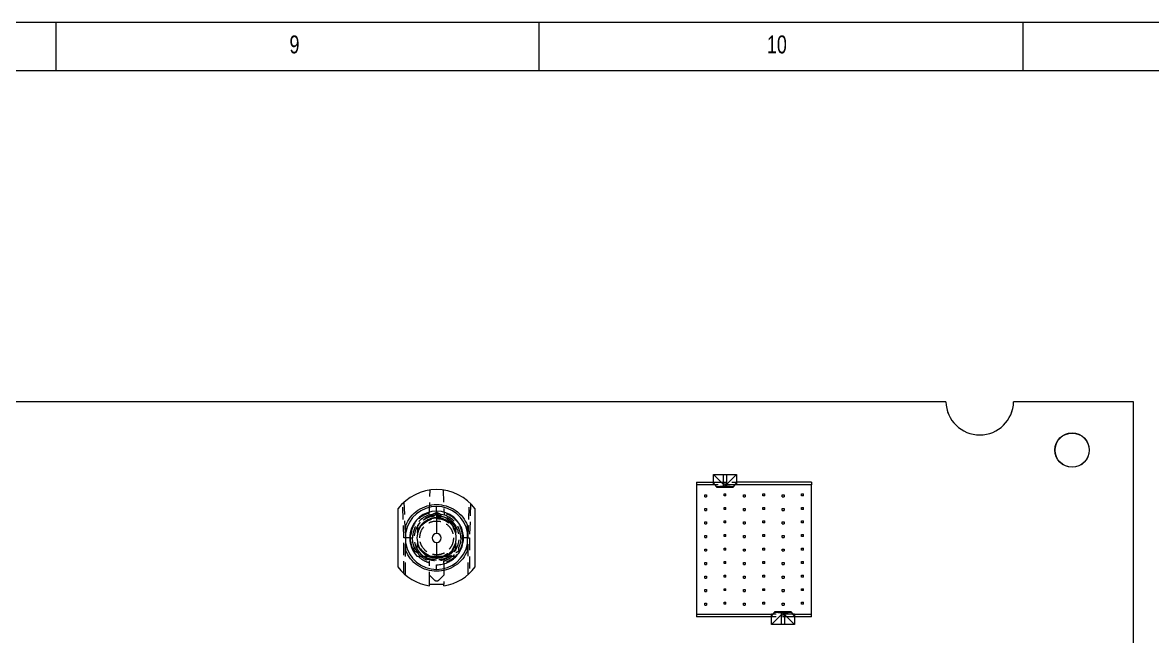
# Model space of a CAD drawing. Header units: millimetres. Extents: x -17 to 589, y 5 to 415.
# Drawn here: x 393.6 to 510.4, y 351.5 to 415 of the extents above; entities that cross this region are included whole.
import ezdxf

# ---------------------------------------------------------------- set-up
doc = ezdxf.new("R2010")
doc.units = ezdxf.units.MM
doc.linetypes.add('HIDDEN', pattern=[1.905, 1.27, -0.635])
doc.styles.add('SLDTEXTSTYLE0', font='TXT', dxfattribs={"width": 0.75})

# ---------------------------------------------------------------- blocks, each defined once
blk = doc.blocks.new('d')
at = {"color": 5, "lineweight": 15}
for p, q in [((1098.2, 330.33), (983.2, 330.33)), ((1117.6, 330.33), (1105.2, 330.33)), ((1117.6, 223.9), (1117.6, 330.33))]:
    blk.add_line(p, q, dxfattribs=at)
blk.add_circle((1111.25, 325.33), 1.77, dxfattribs=at)
blk.add_arc((1101.7, 330.4), 3.5, 181.146, 358.854, dxfattribs=at)

msp = doc.modelspace()

# ---------------------------------------------------------------- linework, layer by layer
at = {"color": 7, "linetype": 'Continuous', "lineweight": 0}
for p, q in [((589, 415), (5, 415)), ((397, 415), (397, 410)), ((447, 410), (447, 415)), ((497, 415), (497, 410)), ((584, 410), (10, 410))]:
    msp.add_line(p, q, dxfattribs=at)
at = {"color": 7, "linetype": 'Continuous', "lineweight": 15}
for p, q in [((489.0576, 375.7939), (374.0562, 375.7939)), ((508.4569, 375.7939), (496.0562, 375.7939)), ((508.4569, 269.3639), (508.4569, 375.7939)), ((465.0119, 367.4139), (465.0119, 368.2639)), ((465.0119, 368.2639), (466.0119, 367.2639)), ((465.0119, 368.2639), (466.0119, 368.2639)), ((466.0119, 368.2639), (466.4119, 368.2639)), ((466.0119, 368.2639), (466.0119, 367.2639)), ((466.4119, 367.2639), (467.4119, 368.2639)), ((466.4119, 367.2639), (466.4119, 368.2639)), ((466.4119, 368.2639), (467.4119, 368.2639)), ((467.4119, 368.2639), (467.4119, 367.4139)), ((463.2619, 367.4639), (465.0119, 367.4639)), ((463.2619, 367.4639), (463.2619, 367.2139)), ((465.0119, 367.2139), (463.2619, 367.2139)), ((463.2619, 367.2139), (463.2619, 353.8139)), ((465.3166, 367.0331), (465.0119, 367.4139)), ((465.0119, 367.2139), (465.0119, 367.4139)), ((465.3166, 367.0331), (466.0119, 367.0939)), ((465.4119, 366.9139), (465.3166, 367.0331)), ((467.0119, 366.9139), (465.4119, 366.9139)), ((466.0119, 367.2639), (466.0119, 367.0939)), ((466.4119, 367.2639), (466.0119, 367.2639)), ((466.0119, 367.0939), (466.4119, 367.0939)), ((466.4119, 367.0939), (466.4119, 367.2639)), ((466.4119, 367.0939), (467.1073, 367.0331)), ((467.1073, 367.0331), (467.0119, 366.9139)), ((467.1073, 367.0331), (467.4119, 367.4139)), ((475.1619, 367.4639), (467.4119, 367.4639)), ((467.4119, 367.4139), (467.4119, 367.2139)), ((475.1619, 367.2139), (467.4119, 367.2139)), ((475.1619, 367.4639), (475.1619, 367.2139)), ((475.1619, 353.8139), (475.1619, 367.2139)), ((432.3869, 364.7139), (432.3869, 358.7139)), ((436.3869, 364.4889), (436.3869, 364.9639)), ((440.3869, 358.7139), (440.3869, 364.7139)), ((436.3869, 364.4889), (436.3869, 362.1787)), ((436.3869, 361.2491), (436.3869, 359.8389)), ((436.3869, 358.4639), (436.3869, 358.9389)), ((435.6369, 356.9389), (437.1369, 356.9389)), ((435.6369, 356.7705), (435.6369, 356.9389)), ((437.1369, 356.7705), (437.1369, 356.9389)), ((471.3166, 353.9947), (471.4119, 354.1139)), ((471.4119, 354.1139), (473.0119, 354.1139)), ((473.0119, 354.1139), (473.1073, 353.9947)), ((463.2619, 353.8139), (471.0119, 353.8139)), ((463.2619, 353.8139), (463.2619, 353.5639)), ((471.0119, 353.5639), (463.2619, 353.5639)), ((471.0119, 353.6139), (471.3166, 353.9947)), ((471.0119, 353.6139), (471.0119, 353.8139)), ((472.0119, 353.7639), (471.0119, 352.7639)), ((471.0119, 352.7639), (471.0119, 353.6139)), ((472.0119, 353.9339), (471.3166, 353.9947)), ((472.0119, 353.9339), (472.0119, 353.7639)), ((472.4119, 353.9339), (472.0119, 353.9339)), ((472.0119, 353.7639), (472.4119, 353.7639)), ((472.0119, 353.7639), (472.0119, 352.7639)), ((473.1073, 353.9947), (472.4119, 353.9339)), ((472.4119, 353.7639), (472.4119, 353.9339)), ((473.4119, 352.7639), (472.4119, 353.7639)), ((472.4119, 352.7639), (472.4119, 353.7639)), ((473.4119, 353.6139), (473.1073, 353.9947)), ((473.4119, 353.8139), (475.1619, 353.8139)), ((473.4119, 353.8139), (473.4119, 353.6139)), ((473.4119, 353.6139), (473.4119, 352.7639)), ((475.1619, 353.5639), (473.4119, 353.5639)), ((475.1619, 353.5639), (475.1619, 353.8139)), ((472.0119, 352.7639), (471.0119, 352.7639)), ((472.4119, 352.7639), (472.0119, 352.7639)), ((473.4119, 352.7639), (472.4119, 352.7639))]:
    msp.add_line(p, q, dxfattribs=at)
at = {"color": 7, "linetype": 'HIDDEN', "lineweight": 0}
for p, q in [((465.0119, 367.4639), (467.4119, 367.4639)), ((467.4119, 367.2139), (465.0119, 367.2139)), ((435.622, 364.094), (435.7119, 366.6681)), ((437.0619, 366.6681), (437.1518, 364.094)), ((464.1119, 365.9639), (464.1119, 366.1639)), ((464.1119, 366.1639), (464.3119, 366.1639)), ((464.1119, 365.9639), (464.3119, 365.9639)), ((464.3119, 366.1639), (464.3119, 365.9639)), ((466.1119, 366.2639), (466.3119, 366.2639)), ((466.1119, 366.0639), (466.1119, 366.2639)), ((466.3119, 366.0639), (466.1119, 366.0639)), ((466.3119, 366.0639), (466.3119, 366.2639)), ((468.1119, 365.9639), (468.1119, 366.1639)), ((468.1119, 366.1639), (468.3119, 366.1639)), ((468.1119, 365.9639), (468.3119, 365.9639)), ((468.3119, 366.1639), (468.3119, 365.9639)), ((470.1119, 366.0639), (470.1119, 366.2639)), ((470.1119, 366.2639), (470.3119, 366.2639)), ((470.3119, 366.0639), (470.1119, 366.0639)), ((470.3119, 366.0639), (470.3119, 366.2639)), ((472.1119, 365.9639), (472.1119, 366.1639)), ((472.1119, 366.1639), (472.3119, 366.1639)), ((472.1119, 365.9639), (472.3119, 365.9639)), ((472.3119, 366.1639), (472.3119, 365.9639)), ((474.1119, 366.0639), (474.1119, 366.2639)), ((474.1119, 366.2639), (474.3119, 366.2639)), ((474.3119, 366.0639), (474.1119, 366.0639)), ((474.3119, 366.0639), (474.3119, 366.2639)), ((432.9925, 361.7139), (432.8684, 365.2664)), ((433.0082, 365.3996), (433.1369, 361.7139)), ((439.6369, 361.7139), (439.7656, 365.3996)), ((439.9054, 365.2664), (439.7814, 361.7139)), ((464.1119, 364.5639), (464.1119, 364.7639)), ((464.1119, 364.7639), (464.3119, 364.7639)), ((464.1119, 364.5639), (464.3119, 364.5639)), ((464.3119, 364.7639), (464.3119, 364.5639)), ((466.1119, 364.6639), (466.1119, 364.8639)), ((466.1119, 364.8639), (466.3119, 364.8639)), ((466.3119, 364.6639), (466.1119, 364.6639)), ((466.3119, 364.6639), (466.3119, 364.8639)), ((468.1119, 364.7639), (468.3119, 364.7639)), ((468.1119, 364.5639), (468.1119, 364.7639)), ((468.1119, 364.5639), (468.3119, 364.5639)), ((468.3119, 364.7639), (468.3119, 364.5639)), ((470.1119, 364.8639), (470.3119, 364.8639)), ((470.1119, 364.6639), (470.1119, 364.8639)), ((470.3119, 364.6639), (470.1119, 364.6639)), ((470.3119, 364.6639), (470.3119, 364.8639)), ((472.1119, 364.5639), (472.1119, 364.7639)), ((472.1119, 364.7639), (472.3119, 364.7639)), ((472.1119, 364.5639), (472.3119, 364.5639)), ((472.3119, 364.7639), (472.3119, 364.5639)), ((474.1119, 364.6639), (474.1119, 364.8639)), ((474.1119, 364.8639), (474.3119, 364.8639)), ((474.3119, 364.6639), (474.1119, 364.6639)), ((474.3119, 364.6639), (474.3119, 364.8639)), ((435.622, 364.094), (436.0641, 364.193)), ((436.0641, 364.193), (436.3369, 364.3505)), ((436.7098, 364.193), (436.0641, 364.193)), ((436.3869, 364.0639), (436.1642, 364.036)), ((436.876, 364.0026), (436.3869, 364.0639)), ((436.4369, 364.3505), (436.7098, 364.193)), ((436.7098, 364.193), (437.1518, 364.094)), ((437.4267, 363.5148), (437.0664, 363.6725)), ((466.1119, 363.2639), (466.1119, 363.4639)), ((466.1119, 363.4639), (466.3119, 363.4639)), ((466.3119, 363.2639), (466.3119, 363.4639)), ((470.1119, 363.2639), (470.1119, 363.4639)), ((470.1119, 363.4639), (470.3119, 363.4639)), ((470.3119, 363.2639), (470.3119, 363.4639)), ((474.1119, 363.2639), (474.1119, 363.4639)), ((474.1119, 363.4639), (474.3119, 363.4639)), ((474.3119, 363.2639), (474.3119, 363.4639)), ((433.6619, 362.2383), (433.6619, 362.2383)), ((434.618, 363.2333), (434.4119, 362.9874)), ((434.4119, 362.9874), (434.4119, 362.3648)), ((434.4119, 362.2799), (434.7732, 362.9854)), ((434.6763, 362.8788), (434.4119, 362.3648)), ((434.4119, 362.3648), (434.6763, 362.8788)), ((434.6418, 362.8118), (434.4119, 362.3648)), ((434.4119, 362.3648), (434.6418, 362.8118)), ((434.4119, 362.2799), (434.4119, 362.0291)), ((434.412, 362.2799), (434.6628, 362.812)), ((434.412, 362.2799), (434.6628, 362.812)), ((438.3619, 362.3648), (438.0985, 362.8771)), ((438.0995, 362.8364), (438.3619, 362.2799)), ((438.0995, 362.8364), (438.3619, 362.2799)), ((438.3619, 362.9874), (438.1327, 363.2609)), ((438.3619, 362.3648), (438.3619, 362.9874)), ((438.3619, 362.0291), (438.3619, 362.7865)), ((464.1119, 363.1639), (464.1119, 363.3639)), ((464.1119, 363.3639), (464.3119, 363.3639)), ((464.1119, 363.1639), (464.3119, 363.1639)), ((464.3119, 363.3639), (464.3119, 363.1639)), ((466.3119, 363.2639), (466.1119, 363.2639)), ((468.1119, 363.3639), (468.3119, 363.3639)), ((468.1119, 363.1639), (468.1119, 363.3639)), ((468.1119, 363.1639), (468.3119, 363.1639)), ((468.3119, 363.3639), (468.3119, 363.1639)), ((470.3119, 363.2639), (470.1119, 363.2639)), ((472.1119, 363.1639), (472.1119, 363.3639)), ((472.1119, 363.3639), (472.3119, 363.3639)), ((472.1119, 363.1639), (472.3119, 363.1639)), ((472.3119, 363.3639), (472.3119, 363.1639)), ((474.3119, 363.2639), (474.1119, 363.2639)), ((433.1369, 361.7139), (432.9925, 361.7139)), ((432.9926, 358.0426), (432.9926, 361.7139)), ((433.6869, 361.7139), (433.1369, 361.7139)), ((433.1369, 361.0636), (433.1369, 357.9142)), ((433.6869, 361.7139), (433.8869, 361.7139)), ((434.4119, 361.3987), (434.4119, 361.1479)), ((434.5718, 360.8089), (434.4119, 361.1479)), ((434.4119, 360.713), (434.4119, 361.063)), ((434.7059, 360.4913), (434.4119, 361.063)), ((434.7059, 360.4913), (434.4119, 361.063)), ((434.4119, 361.063), (434.5359, 360.8219)), ((438.2, 360.7482), (438.3619, 361.063)), ((438.3619, 361.1479), (438.2144, 360.835)), ((438.3619, 360.4404), (438.3619, 361.3987)), ((438.3619, 360.713), (438.3619, 361.063)), ((438.8869, 361.7139), (439.0869, 361.7139)), ((439.6369, 361.7139), (439.0869, 361.7139)), ((439.6369, 361.7139), (439.7813, 361.7139)), ((439.6369, 357.9142), (439.6369, 361.0636)), ((439.7813, 361.7139), (439.7813, 358.0426)), ((464.1119, 361.9639), (464.3119, 361.9639)), ((464.1119, 361.7639), (464.1119, 361.9639)), ((464.1119, 361.7639), (464.3119, 361.7639)), ((464.3119, 361.9639), (464.3119, 361.7639)), ((466.1119, 361.8639), (466.1119, 362.0639)), ((466.1119, 362.0639), (466.3119, 362.0639)), ((466.3119, 361.8639), (466.1119, 361.8639)), ((466.3119, 361.8639), (466.3119, 362.0639)), ((468.1119, 361.9639), (468.3119, 361.9639)), ((468.1119, 361.7639), (468.1119, 361.9639)), ((468.1119, 361.7639), (468.3119, 361.7639)), ((468.3119, 361.9639), (468.3119, 361.7639)), ((470.1119, 361.8639), (470.1119, 362.0639)), ((470.1119, 362.0639), (470.3119, 362.0639)), ((470.3119, 361.8639), (470.1119, 361.8639)), ((470.3119, 361.8639), (470.3119, 362.0639)), ((472.1119, 361.7639), (472.1119, 361.9639)), ((472.1119, 361.9639), (472.3119, 361.9639)), ((472.1119, 361.7639), (472.3119, 361.7639)), ((472.3119, 361.9639), (472.3119, 361.7639)), ((474.1119, 361.8639), (474.1119, 362.0639)), ((474.1119, 362.0639), (474.3119, 362.0639)), ((474.3119, 361.8639), (474.1119, 361.8639)), ((474.3119, 361.8639), (474.3119, 362.0639)), ((434.0786, 360.754), (434.4014, 360.1948)), ((434.9893, 359.8247), (434.4119, 360.4404)), ((438.2125, 360.2621), (438.3619, 360.4404)), ((464.1119, 360.5639), (464.3119, 360.5639)), ((464.1119, 360.3639), (464.1119, 360.5639)), ((464.1119, 360.3639), (464.3119, 360.3639)), ((464.3119, 360.5639), (464.3119, 360.3639)), ((466.1119, 360.4639), (466.1119, 360.6639)), ((466.1119, 360.6639), (466.3119, 360.6639)), ((466.3119, 360.4639), (466.1119, 360.4639)), ((466.3119, 360.4639), (466.3119, 360.6639)), ((468.1119, 360.5639), (468.3119, 360.5639)), ((468.1119, 360.3639), (468.1119, 360.5639)), ((468.1119, 360.3639), (468.3119, 360.3639)), ((468.3119, 360.5639), (468.3119, 360.3639)), ((470.1119, 360.6639), (470.3119, 360.6639)), ((470.1119, 360.4639), (470.1119, 360.6639)), ((470.3119, 360.4639), (470.1119, 360.4639)), ((470.3119, 360.4639), (470.3119, 360.6639)), ((472.1119, 360.3639), (472.1119, 360.5639)), ((472.1119, 360.5639), (472.3119, 360.5639)), ((472.1119, 360.3639), (472.3119, 360.3639)), ((472.3119, 360.5639), (472.3119, 360.3639)), ((474.1119, 360.4639), (474.1119, 360.6639)), ((474.1119, 360.6639), (474.3119, 360.6639)), ((474.3119, 360.4639), (474.1119, 360.4639)), ((474.3119, 360.4639), (474.3119, 360.6639)), ((435.6369, 356.9389), (435.6369, 359.1202)), ((437.1369, 359.1202), (437.1369, 356.9389)), ((464.1119, 359.1639), (464.3119, 359.1639)), ((464.1119, 358.9639), (464.1119, 359.1639)), ((464.1119, 358.9639), (464.3119, 358.9639)), ((464.3119, 359.1639), (464.3119, 358.9639)), ((466.1119, 359.0639), (466.1119, 359.2639)), ((466.1119, 359.2639), (466.3119, 359.2639)), ((466.3119, 359.0639), (466.1119, 359.0639)), ((466.3119, 359.0639), (466.3119, 359.2639)), ((468.1119, 359.1639), (468.3119, 359.1639)), ((468.1119, 358.9639), (468.1119, 359.1639)), ((468.1119, 358.9639), (468.3119, 358.9639)), ((468.3119, 359.1639), (468.3119, 358.9639)), ((470.1119, 359.2639), (470.3119, 359.2639)), ((470.1119, 359.0639), (470.1119, 359.2639)), ((470.3119, 359.0639), (470.1119, 359.0639)), ((470.3119, 359.0639), (470.3119, 359.2639)), ((472.1119, 358.9639), (472.1119, 359.1639)), ((472.1119, 359.1639), (472.3119, 359.1639)), ((472.1119, 358.9639), (472.3119, 358.9639)), ((472.3119, 359.1639), (472.3119, 358.9639)), ((474.1119, 359.0639), (474.1119, 359.2639)), ((474.1119, 359.2639), (474.3119, 359.2639)), ((474.3119, 359.0639), (474.1119, 359.0639)), ((474.3119, 359.0639), (474.3119, 359.2639)), ((436.2101, 357.3058), (435.6369, 357.879)), ((437.1369, 357.879), (436.5637, 357.3058)), ((464.1119, 357.7639), (464.3119, 357.7639)), ((464.1119, 357.5639), (464.1119, 357.7639)), ((464.1119, 357.5639), (464.3119, 357.5639)), ((464.3119, 357.7639), (464.3119, 357.5639)), ((466.1119, 357.6639), (466.1119, 357.8639)), ((466.1119, 357.8639), (466.3119, 357.8639)), ((466.3119, 357.6639), (466.1119, 357.6639)), ((466.3119, 357.6639), (466.3119, 357.8639)), ((468.1119, 357.7639), (468.3119, 357.7639)), ((468.1119, 357.5639), (468.1119, 357.7639)), ((468.1119, 357.5639), (468.3119, 357.5639)), ((468.3119, 357.7639), (468.3119, 357.5639)), ((470.1119, 357.8639), (470.3119, 357.8639)), ((470.1119, 357.6639), (470.1119, 357.8639)), ((470.3119, 357.6639), (470.1119, 357.6639)), ((470.3119, 357.6639), (470.3119, 357.8639)), ((472.1119, 357.5639), (472.1119, 357.7639)), ((472.1119, 357.7639), (472.3119, 357.7639)), ((472.1119, 357.5639), (472.3119, 357.5639)), ((472.3119, 357.7639), (472.3119, 357.5639)), ((474.1119, 357.6639), (474.1119, 357.8639)), ((474.1119, 357.8639), (474.3119, 357.8639)), ((474.3119, 357.6639), (474.1119, 357.6639)), ((474.3119, 357.6639), (474.3119, 357.8639)), ((466.1119, 356.4639), (466.3119, 356.4639)), ((466.1119, 356.2639), (466.1119, 356.4639)), ((466.3119, 356.2639), (466.3119, 356.4639)), ((470.1119, 356.2639), (470.1119, 356.4639)), ((470.1119, 356.4639), (470.3119, 356.4639)), ((470.3119, 356.2639), (470.3119, 356.4639)), ((474.1119, 356.2639), (474.1119, 356.4639)), ((474.1119, 356.4639), (474.3119, 356.4639)), ((474.3119, 356.2639), (474.3119, 356.4639)), ((464.1119, 356.1639), (464.1119, 356.3639)), ((464.1119, 356.3639), (464.3119, 356.3639)), ((464.1119, 356.1639), (464.3119, 356.1639)), ((464.3119, 356.3639), (464.3119, 356.1639)), ((466.3119, 356.2639), (466.1119, 356.2639)), ((468.1119, 356.3639), (468.3119, 356.3639)), ((468.1119, 356.1639), (468.1119, 356.3639)), ((468.1119, 356.1639), (468.3119, 356.1639)), ((468.3119, 356.3639), (468.3119, 356.1639)), ((470.3119, 356.2639), (470.1119, 356.2639)), ((472.1119, 356.1639), (472.1119, 356.3639)), ((472.1119, 356.3639), (472.3119, 356.3639)), ((472.1119, 356.1639), (472.3119, 356.1639)), ((472.3119, 356.3639), (472.3119, 356.1639)), ((474.3119, 356.2639), (474.1119, 356.2639)), ((464.1119, 354.7639), (464.1119, 354.9639)), ((464.1119, 354.9639), (464.3119, 354.9639)), ((464.1119, 354.7639), (464.3119, 354.7639)), ((464.3119, 354.9639), (464.3119, 354.7639)), ((466.1119, 355.0639), (466.3119, 355.0639)), ((466.1119, 354.8639), (466.1119, 355.0639)), ((466.3119, 354.8639), (466.1119, 354.8639)), ((466.3119, 354.8639), (466.3119, 355.0639)), ((468.1119, 354.9639), (468.3119, 354.9639)), ((468.1119, 354.7639), (468.1119, 354.9639)), ((468.1119, 354.7639), (468.3119, 354.7639)), ((468.3119, 354.9639), (468.3119, 354.7639)), ((470.1119, 355.0639), (470.3119, 355.0639)), ((470.1119, 354.8639), (470.1119, 355.0639)), ((470.3119, 354.8639), (470.1119, 354.8639)), ((470.3119, 354.8639), (470.3119, 355.0639)), ((472.1119, 354.9639), (472.3119, 354.9639)), ((472.1119, 354.7639), (472.1119, 354.9639)), ((472.1119, 354.7639), (472.3119, 354.7639)), ((472.3119, 354.9639), (472.3119, 354.7639)), ((474.1119, 354.8639), (474.1119, 355.0639)), ((474.1119, 355.0639), (474.3119, 355.0639)), ((474.3119, 354.8639), (474.1119, 354.8639)), ((474.3119, 354.8639), (474.3119, 355.0639)), ((473.4119, 353.8139), (471.0119, 353.8139)), ((473.4119, 353.5639), (471.0119, 353.5639))]:
    msp.add_line(p, q, dxfattribs=at)
at = {"color": 7, "linetype": 'HIDDEN', "lineweight": 0, "flags": 128}
for points in [[(437.4142, 363.4931), (437.4142, 363.4931)], [(434.4119, 362.9874), (434.4119, 362.9874)], [(434.4119, 362.2799), (434.4119, 362.2799)], [(434.4119, 362.2799), (434.4119, 362.2799)], [(434.4119, 362.2799), (434.4119, 362.2799)], [(434.4119, 362.2799), (434.4119, 362.2799)], [(434.4119, 362.2799), (434.4119, 362.2799)], [(434.4119, 362.2799), (434.4119, 362.2799)], [(434.4119, 362.2799), (434.4119, 362.2799)], [(434.4119, 362.2799), (434.4119, 362.2799)], [(438.1662, 362.7411), (438.1662, 362.7411)], [(438.3619, 362.9874), (438.3619, 362.9874)], [(438.3619, 362.9874), (438.3619, 362.9874)], [(438.3619, 362.9874), (438.3619, 362.9874)], [(438.3619, 362.9874), (438.3619, 362.9874)], [(438.3619, 362.9874), (438.3619, 362.9874)], [(438.3619, 362.9874), (438.3619, 362.9874)], [(438.3619, 362.9874), (438.3619, 362.9874)], [(434.0786, 360.754), (433.9307, 361.2483), (433.8869, 361.7139)], [(434.4119, 361.1479), (434.4119, 361.1479)], [(434.4119, 361.1479), (434.4119, 361.1479)], [(434.4119, 361.1479), (434.4119, 361.1479)], [(434.4119, 361.1479), (434.4119, 361.1479)], [(434.4119, 361.1479), (434.4119, 361.1479)], [(438.3619, 362.0291), (438.3619, 362.0291)], [(438.3619, 361.3987), (438.3619, 361.3987)], [(438.8869, 361.7139), (438.8432, 361.2483), (438.6953, 360.754)], [(434.4119, 360.4404), (434.4119, 360.4404)], [(437.163, 359.7847), (437.1344, 359.7809), (437.1255, 359.7808), (437.1242, 359.781), (437.1233, 359.7814), (437.1232, 359.7816), (437.1231, 359.7816), (437.1231, 359.7817), (437.1231, 359.7817), (437.1231, 359.7817), (437.1231, 359.7817), (437.1231, 359.7817), (437.1231, 359.7816), (437.1231, 359.7814), (437.1231, 359.7813), (437.1231, 359.7813), (437.1231, 359.7813), (437.1231, 359.7813), (437.1231, 359.7813), (437.1231, 359.7814), (437.123, 359.7816), (437.123, 359.7818), (437.123, 359.7819), (437.123, 359.7819), (437.123, 359.782), (437.1229, 359.782), (437.1229, 359.782), (437.1229, 359.782), (437.1229, 359.7823), (437.123, 359.7827), (437.1234, 359.7833), (437.1263, 359.786), (437.2558, 359.8502), (437.4188, 359.9373)], [(438.3619, 360.4404), (438.3619, 360.4404)], [(438.3619, 360.4404), (438.3619, 360.4404)], [(438.3619, 360.4404), (438.3619, 360.4404)], [(438.3619, 360.4404), (438.3619, 360.4404)], [(438.3619, 360.4404), (438.3619, 360.4404)], [(438.3619, 360.4404), (438.3619, 360.4404)], [(438.3619, 360.4404), (438.3619, 360.4404)], [(438.3619, 360.4404), (438.3619, 360.4404)]]:
    msp.add_lwpolyline(points, dxfattribs=at)
at = {"color": 7, "linetype": 'Continuous', "lineweight": 15}
msp.add_circle((502.1069, 370.7939), 1.775, dxfattribs=at)
at = {"color": 7, "linetype": 'HIDDEN', "lineweight": 0}
msp.add_circle((436.3869, 361.7139), 2, dxfattribs=at)
at = {"color": 7, "linetype": 'Continuous', "lineweight": 15}
for centre, radius, start, end in [((492.5569, 375.8639), 3.5, 181.145992, 358.854008), ((436.3869, 361.7139), 5, 36.869898, 143.130102), ((436.3869, 361.7139), 3.25, 90, 169.936726), ((436.3869, 361.7139), 3.25, 10.063274, 90), ((436.3869, 361.7139), 2.775, 90, 169.107053), ((436.3869, 361.7139), 2.775, 10.892947, 90), ((436.3869, 361.7139), 2.775, 169.10676, 190.892947), ((436.3869, 361.7139), 2.775, 349.106678, 10.893764), ((436.3869, 361.7139), 3.25, 190.063274, 270), ((436.3869, 361.7139), 2.775, 190.893239, 222.506629), ((436.3869, 361.7139), 0.4648, 90, 270), ((436.3869, 361.7139), 0.4648, 270, 90), ((436.3869, 361.7139), 3.25, 270, 349.936726), ((436.3869, 361.7139), 2.775, 317.49336, 349.107053), ((436.3869, 361.7139), 5, 216.869898, 261.373073), ((436.3869, 361.7139), 5, 278.626927, 323.130102)]:
    msp.add_arc(centre, radius, start, end, dxfattribs=at)
at = {"color": 7, "linetype": 'HIDDEN', "lineweight": 0}
for radius, start, end in [(2.5, 107.815689, 180), (2.5, 0, 72.184311), (2.5, 217.42024, 252.542397), (2.35, 233.505811, 327.185082), (2.5, 287.457603, 322.57976)]:
    msp.add_arc((436.3869, 361.7139), radius, start, end, dxfattribs=at)
at = {"color": 7, "linetype": 'Continuous', "lineweight": 15}
for points, knots in [([(433.1869, 363.0033), (433.3379, 363.3023), (433.6466, 363.914), (434.4299, 364.6161), (435.3696, 365.0645), (436.3869, 365.2125), (437.4043, 365.0645), (438.3439, 364.6161), (439.1272, 363.914), (439.436, 363.3023), (439.5869, 363.0033)], [0, 0, 0, 0, 0.12220355, 0.25, 0.37779645, 0.5, 0.62220355, 0.75, 0.87779645, 1, 1, 1, 1]), ([(433.1869, 362.2818), (433.1869, 362.2823), (433.1869, 362.2835), (433.1869, 362.2952), (433.1869, 362.3387), (433.1869, 362.5352), (433.1869, 362.7691), (433.1869, 362.9653), (433.1869, 363.0033)], [0, 0, 0, 0, 0.01692941, 0.03930051, 0.08169503, 0.23619785, 0.85215674, 1, 1, 1, 1]), ([(433.1869, 361.146), (433.1869, 361.3219), (433.1869, 361.6744), (433.1869, 362.0675), (433.1869, 362.2599), (433.1869, 362.2818)], [0, 0, 0, 0, 0.46910025, 0.93961319, 1, 1, 1, 1]), ([(433.6619, 362.2383), (433.6619, 361.9482), (433.6619, 361.5951), (433.6619, 361.2509), (433.6619, 361.1895)], [0, 0, 0, 0, 0.82148627, 1, 1, 1, 1]), ([(439.1119, 361.1895), (439.1119, 361.4796), (439.1119, 361.8327), (439.1119, 362.1769), (439.1119, 362.2383)], [0, 0, 0, 0, 0.821496993, 1, 1, 1, 1]), ([(439.5869, 362.2818), (439.5869, 362.2823), (439.5869, 362.2835), (439.5869, 362.2952), (439.5869, 362.3387), (439.5869, 362.5352), (439.5869, 362.7691), (439.5869, 362.9653), (439.5869, 363.0033)], [0, 0, 0, 0, 0.01692941, 0.03930051, 0.08169503, 0.23619785, 0.85215674, 1, 1, 1, 1]), ([(439.5869, 361.146), (439.5869, 361.3219), (439.5869, 361.6744), (439.5869, 362.0675), (439.5869, 362.2599), (439.5869, 362.2818)], [0, 0, 0, 0, 0.469100249, 0.939613192, 1, 1, 1, 1]), ([(433.1869, 360.4245), (433.1869, 360.559), (433.1869, 360.7328), (433.1869, 360.9271), (433.1869, 361.0077), (433.1869, 361.0617), (433.1869, 361.1013), (433.1869, 361.1275), (433.1869, 361.1415), (433.1869, 361.1456), (433.1869, 361.1459), (433.1869, 361.146)], [0, 0, 0, 0, 0.52193018, 0.67470674, 0.7796367, 0.85173069, 0.90166518, 0.95456581, 0.97588111, 0.99309434, 1, 1, 1, 1]), ([(439.5869, 360.4245), (439.5869, 360.559), (439.5869, 360.7328), (439.5869, 360.9271), (439.5869, 361.0077), (439.5869, 361.0617), (439.5869, 361.1013), (439.5869, 361.1275), (439.5869, 361.1415), (439.5869, 361.1456), (439.5869, 361.1459), (439.5869, 361.146)], [0, 0, 0, 0, 0.521930181, 0.674706739, 0.779636701, 0.851730694, 0.901665182, 0.954565806, 0.975881114, 0.993094338, 1, 1, 1, 1]), ([(436.3809, 358.2639), (436.0474, 358.2925), (435.3652, 358.3511), (434.4275, 358.8173), (433.6458, 359.5142), (433.3376, 360.1256), (433.1869, 360.4245)], [0, 0, 0, 0, 0.24442379, 0.5, 0.75557621, 1, 1, 1, 1]), ([(439.5869, 360.4245), (439.4357, 360.1248), (439.1265, 359.5116), (438.3415, 358.8136), (437.3999, 358.3481), (436.7154, 358.2915), (436.3809, 358.2639)], [0, 0, 0, 0, 0.24439039, 0.5, 0.75560961, 1, 1, 1, 1]), ([(434.3412, 359.8389), (434.7788, 359.8389), (435.3818, 359.8389), (436.1706, 359.8389), (436.3869, 359.8389)], [0, 0, 0, 0, 0.7257574, 1, 1, 1, 1]), ([(436.3869, 359.8389), (436.5818, 359.8389), (437.0863, 359.8389), (437.768, 359.8389), (438.217, 359.8389), (438.4327, 359.8389)], [0, 0, 0, 0, 0.24652569, 0.6381396, 1, 1, 1, 1]), ([(436.3869, 358.9389), (436.5787, 358.9503), (436.9622, 358.9732), (437.5114, 359.158), (438.0187, 359.4379), (438.2947, 359.7052), (438.4327, 359.8389)], [0, 0, 0, 0, 0.25000018, 0.50000025, 0.75000022, 1, 1, 1, 1])]:
    msp.add_open_spline(points, degree=3, knots=knots, dxfattribs=at)
at = {"color": 7, "linetype": 'HIDDEN', "lineweight": 0}
for points, knots in [([(435.6294, 364.3055), (435.366, 364.2017), (434.8248, 363.9886), (434.1912, 363.3597), (433.7653, 362.5751), (433.7126, 361.9959), (433.6869, 361.7139)], [0, 0, 0, 0, 0.24342254, 0.5, 0.75657746, 1, 1, 1, 1]), ([(436.3869, 359.4139), (436.0977, 359.4448), (435.6512, 359.4925), (435.1151, 359.7788), (434.7497, 360.076), (434.4504, 360.442), (434.1731, 360.978), (434.0311, 361.7139), (434.1731, 362.4496), (434.4503, 362.9857), (434.7494, 363.3516), (435.1149, 363.6489), (435.6511, 363.9353), (436.0977, 363.983), (436.3869, 364.0139)], [0, 0, 0, 0, 0.11972147, 0.18482351, 0.24999997, 0.31510204, 0.38027853, 0.5, 0.61972147, 0.68482351, 0.74999997, 0.81510204, 0.88027853, 1, 1, 1, 1]), ([(434.4119, 362.3648), (434.4986, 362.5647), (434.6721, 362.9646), (435.1504, 363.4258), (435.7353, 363.7251), (436.3869, 363.8276), (437.0386, 363.7251), (437.6234, 363.4258), (438.1018, 362.9646), (438.2752, 362.5648), (438.3619, 362.3648)], [0, 0, 0, 0, 0.12500002, 0.24999999, 0.37500002, 0.50000004, 0.62500006, 0.75000001, 0.87499999, 1, 1, 1, 1]), ([(435.6698, 363.6534), (435.497, 363.5782), (435.125, 363.4163), (434.6732, 362.9617), (434.499, 362.5638), (434.4119, 362.3648)], [0, 0, 0, 0, 0.30254392, 0.65127175, 1, 1, 1, 1]), ([(434.7732, 362.9854), (434.9012, 363.1237), (435.1573, 363.4004), (435.6659, 363.6637), (436.2197, 363.788), (436.7882, 363.7551), (437.3268, 363.5703), (437.7924, 363.2456), (438.1634, 362.8094), (438.2957, 362.4564), (438.3619, 362.2799)], [0, 0, 0, 0, 0.12500001, 0.25000024, 0.37500058, 0.50000086, 0.62500094, 0.75000079, 0.87500044, 1, 1, 1, 1]), ([(435.4824, 363.5864), (435.3483, 363.5038), (435.0814, 363.3395), (434.8755, 363.103), (434.7732, 362.9854)], [0, 0, 0, 0, 0.50246698, 1, 1, 1, 1]), ([(435.4824, 363.5864), (435.625, 363.6544), (435.9119, 363.7913), (436.228, 363.8257), (436.3869, 363.843)], [0, 0, 0, 0, 0.49706337, 1, 1, 1, 1]), ([(438.3619, 362.3648), (438.3071, 362.5021), (438.1975, 362.7766), (437.9275, 363.1325), (437.5944, 363.4266), (437.2051, 363.6427), (436.7792, 363.7724), (436.3363, 363.8075), (435.8927, 363.7543), (435.6192, 363.6423), (435.4824, 363.5863)], [0, 0, 0, 0, 0.12500013, 0.25000025, 0.37500036, 0.50000042, 0.62500041, 0.75000034, 0.87500016, 1, 1, 1, 1]), ([(436.3869, 364.0139), (436.6761, 363.983), (437.1226, 363.9353), (437.6588, 363.649), (438.0242, 363.3518), (438.3234, 362.9858), (438.6007, 362.4498), (438.7427, 361.7139), (438.6007, 360.9782), (438.3235, 360.4421), (438.0245, 360.0762), (437.6589, 359.7789), (437.1228, 359.4925), (436.6761, 359.4448), (436.3869, 359.4139)], [0, 0, 0, 0, 0.119721473, 0.184823511, 0.249999966, 0.315102038, 0.380278527, 0.5, 0.619721473, 0.684823511, 0.749999966, 0.815102038, 0.880278527, 1, 1, 1, 1]), ([(438.3619, 362.7865), (438.2448, 362.9494), (438.012, 363.2731), (437.5189, 363.6139), (436.9675, 363.8277), (436.5796, 363.8379), (436.3869, 363.843)], [0, 0, 0, 0, 0.25505412, 0.50673872, 0.75505396, 1, 1, 1, 1]), ([(439.0869, 361.7139), (439.0612, 361.9959), (439.0085, 362.5751), (438.5826, 363.3597), (437.949, 363.9886), (437.4079, 364.2017), (437.1444, 364.3055)], [0, 0, 0, 0, 0.24342254, 0.5, 0.75657746, 1, 1, 1, 1]), ([(434.4119, 362.2799), (434.49, 362.49), (434.6332, 362.8758), (434.9372, 363.1512), (435.0757, 363.2766)], [0, 0, 0, 0, 0.54450362, 1, 1, 1, 1]), ([(434.4119, 362.3648), (434.4947, 362.5688), (434.6344, 362.9134), (434.9119, 363.1571), (435.0251, 363.2565)], [0, 0, 0, 0, 0.5921104, 1, 1, 1, 1]), ([(434.4119, 362.2799), (434.4119, 362.2803), (434.4119, 362.281), (434.4119, 362.2879), (434.4119, 362.3145), (434.4119, 362.343), (434.4119, 362.3648)], [0, 0, 0, 0, 0.06886768, 0.14541571, 0.34490932, 1, 1, 1, 1]), ([(434.4119, 362.2799), (434.4119, 362.2803), (434.4119, 362.281), (434.4119, 362.2879), (434.4119, 362.3145), (434.4119, 362.343), (434.4119, 362.3648)], [0, 0, 0, 0, 0.06894792, 0.14558161, 0.34517116, 1, 1, 1, 1]), ([(438.3619, 362.3648), (438.3619, 362.3432), (438.3619, 362.3151), (438.3619, 362.2879), (438.3619, 362.281), (438.3619, 362.2802), (438.3619, 362.2799)], [0, 0, 0, 0, 0.659295494, 0.855252887, 0.930496624, 1, 1, 1, 1]), ([(438.3619, 362.3648), (438.3619, 362.3432), (438.3619, 362.3151), (438.3619, 362.2879), (438.3619, 362.281), (438.3619, 362.2802), (438.3619, 362.2799)], [0, 0, 0, 0, 0.65958745, 0.85542079, 0.93056878, 1, 1, 1, 1]), ([(435.6369, 359.1202), (435.3726, 359.2234), (434.8297, 359.4356), (434.1934, 360.0648), (433.7657, 360.8508), (433.7127, 361.4313), (433.6869, 361.7139)], [0, 0, 0, 0, 0.24339238, 0.5, 0.75660762, 1, 1, 1, 1]), ([(434.4119, 361.063), (434.4119, 361.0846), (434.4119, 361.1127), (434.4119, 361.1399), (434.4119, 361.1468), (434.4119, 361.1476), (434.4119, 361.1479)], [0, 0, 0, 0, 0.65947076, 0.85532835, 0.93051571, 1, 1, 1, 1]), ([(438.3619, 361.1479), (438.281, 360.9411), (438.1192, 360.5274), (437.6427, 360.0452), (437.0509, 359.7313), (436.3869, 359.6235), (435.7229, 359.7312), (435.1312, 360.0452), (434.6547, 360.5274), (434.4928, 360.9411), (434.4119, 361.1479)], [0, 0, 0, 0, 0.12499992, 0.24999994, 0.37500003, 0.50000005, 0.62499996, 0.75000004, 0.87500012, 1, 1, 1, 1]), ([(435.1502, 360.0422), (434.9875, 360.1837), (434.6623, 360.4667), (434.4954, 360.8642), (434.4119, 361.063)], [0, 0, 0, 0, 0.50000038, 1, 1, 1, 1]), ([(434.9261, 360.2698), (434.8494, 360.3389), (434.6107, 360.5541), (434.4923, 360.8572), (434.4119, 361.063)], [0, 0, 0, 0, 0.321279035, 1, 1, 1, 1]), ([(434.4119, 361.063), (434.4987, 360.8631), (434.6721, 360.4632), (435.1504, 360.002), (435.7353, 359.7027), (436.3869, 359.6003), (437.0386, 359.7027), (437.6234, 360.002), (438.1018, 360.4632), (438.2752, 360.8631), (438.3619, 361.063)], [0, 0, 0, 0, 0.12499992, 0.24999986, 0.37499982, 0.4999998, 0.62499981, 0.74999985, 0.87499991, 1, 1, 1, 1]), ([(438.3619, 361.1479), (438.281, 360.9411), (438.1191, 360.5274), (437.6427, 360.0452), (437.0509, 359.7313), (436.3869, 359.6235), (435.7229, 359.7313), (435.1312, 360.0452), (434.6547, 360.5274), (434.4929, 360.9411), (434.412, 361.1479)], [0, 0, 0, 0, 0.12499995, 0.24999986, 0.37499975, 0.49999965, 0.62499959, 0.74999962, 0.87499974, 1, 1, 1, 1]), ([(438.3619, 361.1479), (438.281, 360.9411), (438.1191, 360.5274), (437.6427, 360.0452), (437.0509, 359.7313), (436.3869, 359.6235), (435.7229, 359.7313), (435.1312, 360.0452), (434.6547, 360.5274), (434.4929, 360.9411), (434.412, 361.1479)], [0, 0, 0, 0, 0.12500009, 0.2500001, 0.37500004, 0.49999996, 0.62499988, 0.74999985, 0.87499987, 1, 1, 1, 1]), ([(438.3619, 361.063), (438.2752, 360.8631), (438.1018, 360.4632), (437.6234, 360.002), (437.0388, 359.7029), (436.3861, 359.5997), (435.7382, 359.7048), (435.1559, 359.9863), (434.8789, 360.299), (434.7464, 360.4485)], [0, 0, 0, 0, 0.14456338, 0.28912675, 0.43369012, 0.57825348, 0.72281683, 0.86738019, 1, 1, 1, 1]), ([(438.3619, 361.063), (438.2752, 360.8631), (438.1018, 360.4632), (437.6234, 360.002), (437.0389, 359.703), (436.3858, 359.5994), (435.7393, 359.7061), (435.1961, 359.961), (434.9488, 360.2355), (434.8471, 360.3484)], [0, 0, 0, 0, 0.14928746, 0.29857489, 0.44786228, 0.59714964, 0.74643697, 0.89572428, 1, 1, 1, 1]), ([(434.857, 360.3385), (434.9556, 360.2292), (435.2, 359.9584), (435.7394, 359.7062), (436.3858, 359.5993), (437.0389, 359.7029), (437.6234, 360.0019), (438.1018, 360.4632), (438.2752, 360.8631), (438.3619, 361.063)], [0, 0, 0, 0, 0.10137757, 0.25114793, 0.40091837, 0.55068897, 0.70045914, 0.85022983, 1, 1, 1, 1]), ([(438.3619, 361.063), (438.2752, 360.8631), (438.1018, 360.4632), (437.6234, 360.0019), (437.0389, 359.703), (436.3856, 359.599), (435.7404, 359.7074), (435.2274, 359.9408), (435.0033, 360.1854), (434.9261, 360.2698)], [0, 0, 0, 0, 0.15321821, 0.30643646, 0.45965472, 0.61287289, 0.76609108, 0.91930934, 1, 1, 1, 1]), ([(435.1682, 360.029), (435.3556, 359.9178), (435.7305, 359.6955), (436.3882, 359.6022), (437.0382, 359.7022), (437.6235, 360.0022), (438.1017, 360.4632), (438.2752, 360.8631), (438.3619, 361.063)], [0, 0, 0, 0, 0.166666655, 0.333333312, 0.499999971, 0.666666638, 0.833333313, 1, 1, 1, 1]), ([(439.0869, 361.7139), (439.0611, 361.4313), (439.0082, 360.8508), (438.5804, 360.0648), (437.9442, 359.4356), (437.4012, 359.2234), (437.1369, 359.1202)], [0, 0, 0, 0, 0.24339238, 0.5, 0.75660762, 1, 1, 1, 1]), ([(438.3619, 361.1479), (438.3619, 361.1475), (438.3619, 361.1468), (438.3619, 361.1399), (438.3619, 361.1133), (438.3619, 361.0848), (438.3619, 361.063)], [0, 0, 0, 0, 0.06891116, 0.14547725, 0.34496145, 1, 1, 1, 1]), ([(438.3619, 361.1479), (438.3619, 361.1475), (438.3619, 361.1468), (438.3619, 361.14), (438.3619, 361.1133), (438.3619, 361.0848), (438.3619, 361.063)], [0, 0, 0, 0, 0.06883967, 0.14531384, 0.34467889, 1, 1, 1, 1]), ([(434.0786, 360.4389), (434.0786, 360.5209), (434.0786, 360.6293), (434.0786, 360.7258), (434.0786, 360.7504), (434.0786, 360.7528), (434.0786, 360.754)], [0, 0, 0, 0, 0.63871781, 0.84374709, 0.92500056, 1, 1, 1, 1]), ([(434.1286, 360.3523), (434.1213, 360.3572), (434.1069, 360.367), (434.0911, 360.3884), (434.0805, 360.4128), (434.0792, 360.4302), (434.0786, 360.4389)], [0, 0, 0, 0, 0.2508005, 0.50000006, 0.74919959, 1, 1, 1, 1]), ([(434.1286, 360.3523), (434.1996, 360.3113), (434.2935, 360.2571), (434.377, 360.2089), (434.3983, 360.1965), (434.4004, 360.1953), (434.4014, 360.1948)], [0, 0, 0, 0, 0.63872116, 0.84375218, 0.92500378, 1, 1, 1, 1]), ([(434.4119, 360.4404), (434.5269, 360.2799), (434.712, 360.0215), (434.9769, 359.849), (435.0772, 359.7836)], [0, 0, 0, 0, 0.621036295, 1, 1, 1, 1]), ([(434.825, 360.3792), (434.9116, 360.2871), (435.0133, 360.1789), (435.1269, 360.0748), (435.1464, 360.0529), (435.1503, 360.046), (435.1506, 360.0436), (435.1505, 360.0427), (435.1503, 360.0423), (435.1502, 360.0422)], [0, 0, 0, 0, 0.805359324, 0.945966717, 0.982692292, 0.993232605, 0.996918662, 0.99850221, 1, 1, 1, 1]), ([(438.3619, 360.5749), (438.2092, 360.4081), (437.9037, 360.0743), (437.4513, 359.8602), (437.1987, 359.794), (437.163, 359.7846)], [0, 0, 0, 0, 0.46183196, 0.92414399, 1, 1, 1, 1]), ([(438.3724, 360.1948), (438.3734, 360.1953), (438.3755, 360.1966), (438.3969, 360.2089), (438.4492, 360.2391), (438.5362, 360.2893), (438.607, 360.3302), (438.6453, 360.3523)], [0, 0, 0, 0, 0.07411398, 0.1549226, 0.35991046, 0.65372001, 1, 1, 1, 1]), ([(438.6953, 360.4389), (438.6946, 360.4302), (438.6933, 360.4128), (438.6828, 360.3884), (438.6669, 360.367), (438.6525, 360.3572), (438.6453, 360.3523)], [0, 0, 0, 0, 0.2508005, 0.50000006, 0.74919959, 1, 1, 1, 1]), ([(438.6953, 360.4389), (438.6953, 360.5209), (438.6953, 360.6293), (438.6953, 360.7258), (438.6953, 360.7504), (438.6953, 360.7528), (438.6953, 360.754)], [0, 0, 0, 0, 0.63867683, 0.84373912, 0.92499857, 1, 1, 1, 1]), ([(435.6369, 359.1202), (435.6369, 359.1479), (435.6369, 359.203), (435.6369, 359.2712), (435.6369, 359.3204), (435.6369, 359.3262), (435.6369, 359.329)], [0, 0, 0, 0, 0.25810539, 0.51259537, 0.75559383, 1, 1, 1, 1]), ([(437.1369, 359.1202), (437.1369, 359.148), (437.1369, 359.2032), (437.1369, 359.2714), (437.1369, 359.3204), (437.1369, 359.3262), (437.1369, 359.329)], [0, 0, 0, 0, 0.25862006, 0.51361745, 0.75609034, 1, 1, 1, 1])]:
    msp.add_open_spline(points, degree=3, knots=knots, dxfattribs=at)
for points in [[(436.3869, 364.0639), (436.1914, 364.0498), (435.8002, 364.0217), (435.252, 363.7961), (434.7654, 363.4576), (434.5297, 363.1442), (434.4119, 362.9874)], [(434.6369, 361.7139), (434.6632, 361.9429), (434.7158, 362.401), (435.1205, 362.9835), (435.699, 363.3728), (436.3869, 363.5095), (437.0749, 363.3728), (437.6533, 362.9835), (438.058, 362.401), (438.1106, 361.9429), (438.1369, 361.7139)], [(436.3369, 364.3505), (436.3448, 364.3543), (436.3606, 364.3619), (436.3869, 364.3649), (436.4132, 364.3619), (436.429, 364.3543), (436.4369, 364.3505)], [(438.3619, 362.9874), (438.2441, 363.1442), (438.0085, 363.4576), (437.5218, 363.7961), (436.9736, 364.0217), (436.5825, 364.0498), (436.3869, 364.0639)], [(434.4119, 361.1479), (434.4601, 361.0087), (434.5565, 360.7303), (434.7355, 360.4962), (434.825, 360.3792)], [(438.1369, 361.7139), (438.1106, 361.4849), (438.058, 361.0268), (437.6533, 360.4442), (437.0749, 360.055), (436.3869, 359.9183), (435.699, 360.055), (435.1205, 360.4442), (434.7158, 361.0268), (434.6632, 361.4849), (434.6369, 361.7139)], [(436.5637, 357.3058), (436.5379, 357.2853), (436.4862, 357.2443), (436.3869, 357.2268), (436.2876, 357.2443), (436.236, 357.2853), (436.2101, 357.3058)]]:
    msp.add_open_spline(points, degree=3, dxfattribs=at)

# ---------------------------------------------------------------- block references
msp.add_blockref('d', (-609.1417, 45.4617))

# ---------------------------------------------------------------- texts
at = {"color": 7, "linetype": 'Continuous', "lineweight": 0, "attachment_point": 1, "style": 'SLDTEXTSTYLE0'}
for s, insert, char_height in [('9', (421.1667, 413.668), 1.8521), ('10', (470.5417, 413.668), 1.85208)]:
    msp.add_mtext(s, dxfattribs=dict(at, insert=insert, char_height=char_height))

doc.saveas('drawing.dxf')
